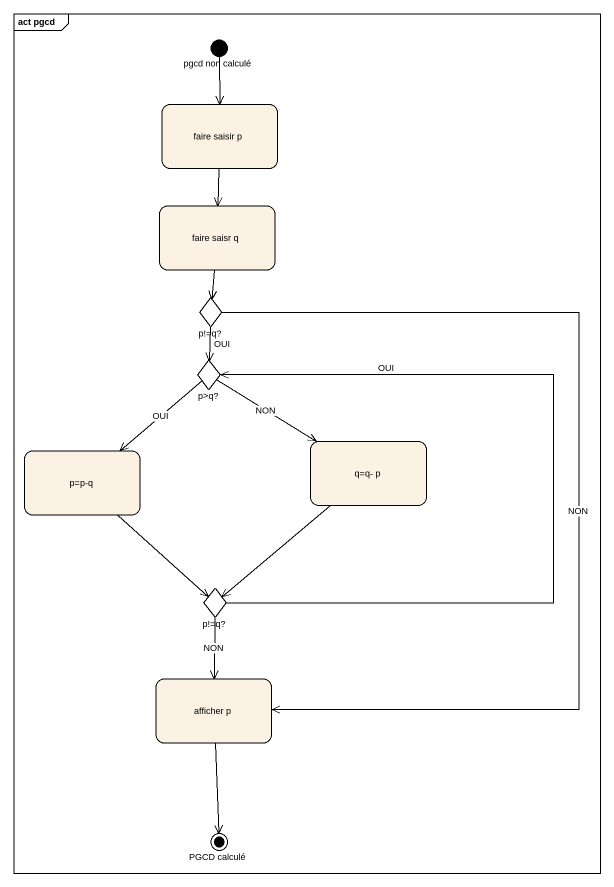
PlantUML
@startuml
mainframe act pgcd
hide empty description
state "pgcd non calculé" as pgcd_non_calculé <<start>>
state "faire saisir p" as faire_saisir_p
state "faire saisr q" as faire_saisr_q
state "p!=q?" as p_q <<choice>>
state "p>q?" as p_q_2 <<choice>>
state "q=q- p" as q_q_p
state "p=p-q" as p_p_q
state "p!=q?" as p_q_3 <<choice>>
state "afficher p" as afficher_p
state "PGCD calculé" as PGCD_calculé <<end>>
pgcd_non_calculé --> faire_saisir_p
faire_saisir_p --> faire_saisr_q
faire_saisr_q --> p_q
p_q --> p_q_2 : OUI
p_q --> afficher_p : NON
p_q_2 --> q_q_p : NON
p_q_2 --> p_p_q : OUI
q_q_p --> p_q_3
p_p_q --> p_q_3
p_q_3 -up-> p_q_2 : OUI
p_q_3 --> afficher_p : NON
afficher_p --> PGCD_calculé
@enduml
